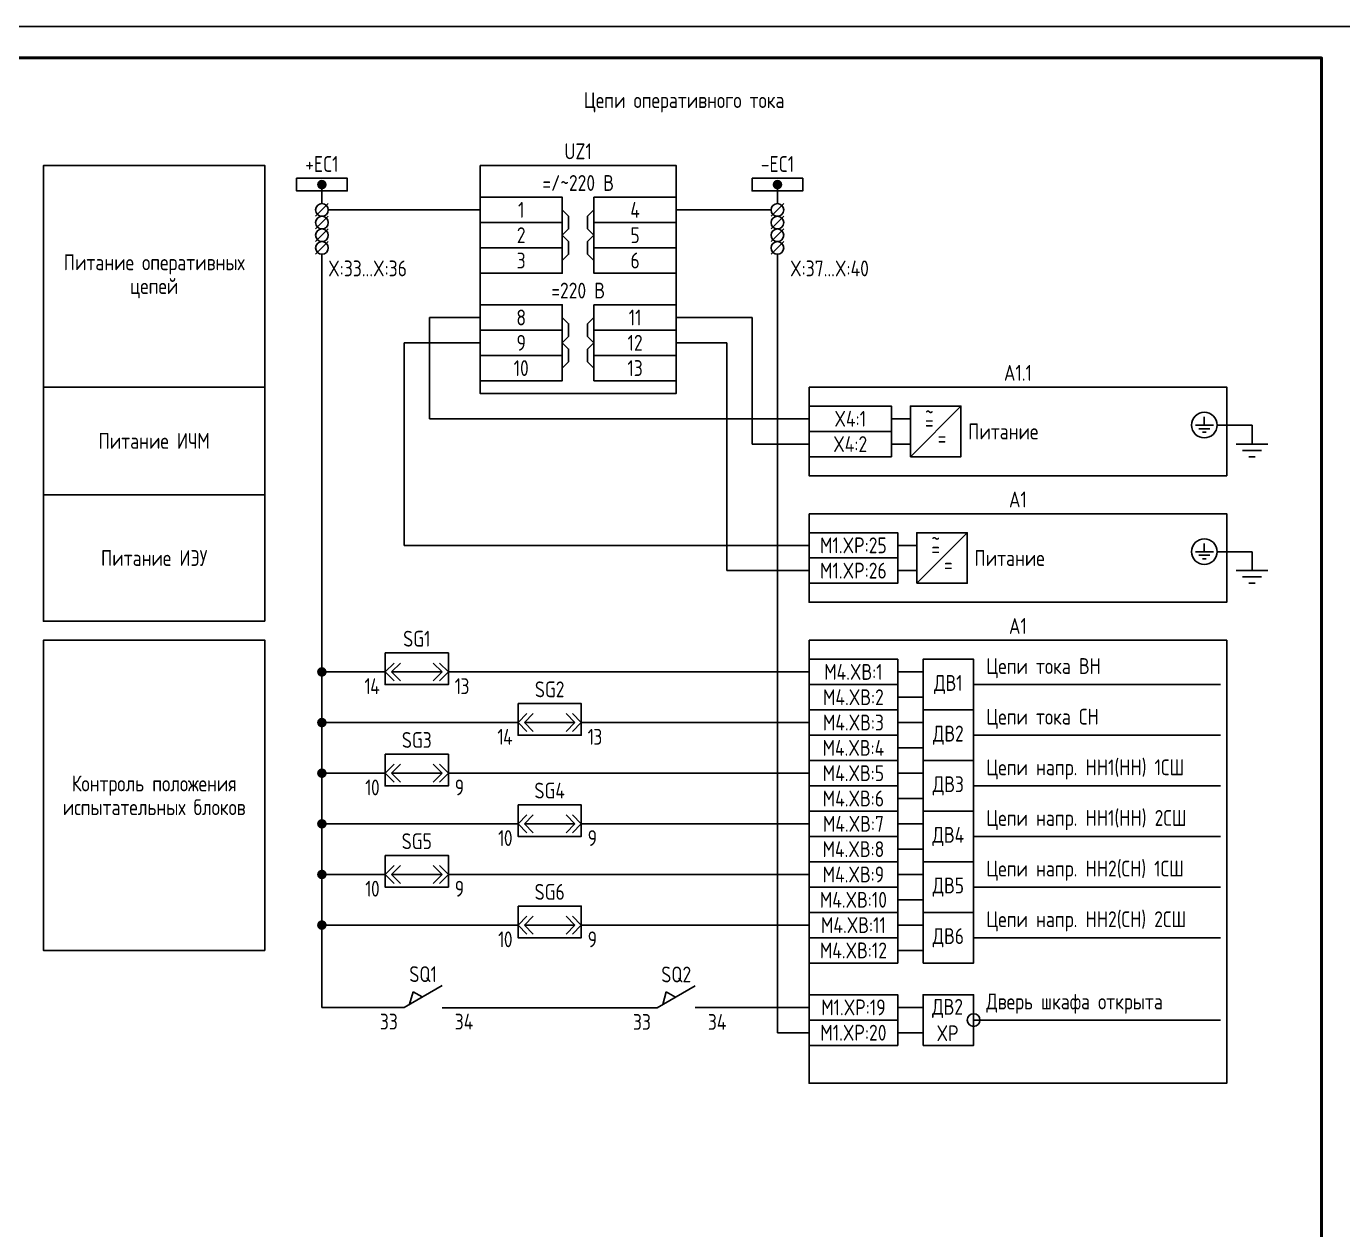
# Model space of a CAD drawing. Header units: millimetres. Extents: x -1036 to 3564, y -90 to 586.
# Drawn here: x 210.3 to 418.3, y 106.9 to 297 of the extents above; entities that cross this region are included whole.
import ezdxf

# ---------------------------------------------------------------- set-up
doc = ezdxf.new("R2010")
doc.units = ezdxf.units.MM
doc.styles.add('Gost_type_A', font='GOST_A.TTF')

# ---------------------------------------------------------------- blocks, each defined once
blk = doc.blocks.new('Формат_А3')
blk.add_lwpolyline([(-420, 297), (0, 297), (0, 0), (-420, 0)], close=True)
at = {"lineweight": 50}
blk.add_lwpolyline([(-400, 292), (-5, 292), (-5, 5), (-400, 5)], close=True, dxfattribs=at)
blk = doc.blocks.new('POINT')
at = {"const_width": 0.75}
blk.add_lwpolyline([(-0.375, 0, 1), (0.375, 0, 1)], format="xyb", close=True, dxfattribs=at)
blk = doc.blocks.new('Шинка')
blk.add_lwpolyline([(-4, 1), (4, 1), (4, -1), (-4, -1)], close=True)
blk.add_blockref('POINT', (0, 0))
blk = doc.blocks.new('БИ_разъем')
for p, q in [((0, 0), (1.41, 1.41)), ((0, 0), (1.41, 1.41)), ((0, 0), (1.41, -1.41)), ((0, 0), (1.41, -1.41)), ((1, 0), (2.41, 1.41)), ((1, 0), (2.41, -1.41)), ((1, 0), (9, 0)), ((9, 0), (7.59, 1.41)), ((9, 0), (7.59, -1.41)), ((10, 0), (8.59, 1.41)), ((10, 0), (8.59, 1.41)), ((10, 0), (8.59, -1.41)), ((10, 0), (8.59, -1.41))]:
    blk.add_line(p, q)

msp = doc.modelspace()

# ---------------------------------------------------------------- linework, layer by layer
for p, q in [((257, 272), (257, 269)), ((329, 272), (329, 269)), ((258, 269), (256, 267)), ((330, 269), (328, 267)), ((258, 267), (256, 265)), ((258.01, 268), (282, 268)), ((313, 268), (328, 268)), ((330, 267), (328, 265)), ((258, 265), (256, 263)), ((330, 265), (328, 263)), ((258, 263), (256, 261)), ((330, 263), (328, 261)), ((257, 261), (257, 142)), ((329, 261), (329, 138)), ((282, 251), (274, 251)), ((274, 251), (274, 235)), ((313, 251), (325, 251)), ((325, 231), (325, 251)), ((270, 247), (270, 215)), ((282, 247), (270, 247)), ((313, 247), (321, 247)), ((321, 211), (321, 247)), ((350, 229), (350, 237)), ((350, 229), (358, 237)), ((334, 235), (274, 235)), ((398.48, 234), (404, 234)), ((334, 231), (325, 231)), ((351, 209), (351, 217)), ((351, 209), (359, 217)), ((334, 215), (270, 215)), ((398.48, 214), (404, 214)), ((334, 211), (321, 211)), ((267, 195), (257, 195)), ((277, 195), (334, 195)), ((348, 195), (352, 195)), ((360, 193), (399, 193)), ((348, 191), (352, 191)), ((288, 187), (257, 187)), ((298, 187), (334, 187)), ((348, 187), (352, 187)), ((360, 185), (399, 185)), ((348, 183), (352, 183)), ((267, 179), (257, 179)), ((277, 179), (334, 179)), ((348, 179), (352, 179)), ((360, 177), (399, 177)), ((348, 175), (352, 175)), ((288, 171), (257, 171)), ((298, 171), (334, 171)), ((348, 171), (352, 171)), ((360, 169), (399, 169)), ((348, 167), (352, 167)), ((267, 163), (257, 163)), ((277, 163), (334, 163)), ((348, 163), (352, 163)), ((360, 161), (399, 161)), ((348, 159), (352, 159)), ((288, 155), (257, 155)), ((298, 155), (334, 155)), ((348, 155), (352, 155)), ((360, 153), (399, 153)), ((348, 151), (352, 151)), ((270, 142), (276, 145.46)), ((270.86, 142.5), (271.43, 144.48)), ((271.43, 144.48), (272.87, 143.65)), ((310, 141.95), (316, 145.42)), ((310.86, 142.45), (311.43, 144.44)), ((311.43, 144.44), (312.87, 143.61)), ((270, 142), (257, 142)), ((310, 141.95), (276, 141.95)), ((316, 142), (334, 142)), ((348, 142), (352, 142)), ((360, 140), (399, 140)), ((329, 138), (334, 138)), ((348, 138), (352, 138))]:
    msp.add_line(p, q)
at = {"ltscale": 4.32}
for p, q in [((396.46, 235.28), (396.46, 234)), ((397.89, 234), (395.04, 234)), ((397.32, 233.43), (395.61, 233.43)), ((404, 234), (404, 231)), ((396.75, 232.86), (396.18, 232.86)), ((406.5, 231), (401.5, 231)), ((405.5, 230), (402.5, 230)), ((404.5, 229), (403.5, 229)), ((396.46, 215.28), (396.46, 214)), ((397.89, 214), (395.04, 214)), ((397.32, 213.43), (395.61, 213.43)), ((396.75, 212.86), (396.18, 212.86)), ((404, 214), (404, 211)), ((406.5, 211), (401.5, 211)), ((405.5, 210), (402.5, 210)), ((404.5, 209), (403.5, 209))]:
    msp.add_line(p, q, dxfattribs=at)
at = {"ltscale": 4}
for p, q in [((347, 235), (350, 235)), ((347, 231), (350, 231)), ((348, 215), (351, 215)), ((348, 211), (351, 211))]:
    msp.add_line(p, q, dxfattribs=at)
for points in [[(248, 240), (213, 240), (213, 275), (248, 275)], [(282, 275), (313, 275), (313, 239), (282, 239)], [(282, 270), (295, 270), (295, 266), (282, 266)], [(300, 270), (313, 270), (313, 266), (300, 266)], [(282, 266), (295, 266), (295, 262), (282, 262)], [(300, 266), (313, 266), (313, 262), (300, 262)], [(282, 262), (295, 262), (295, 258), (282, 258)], [(300, 262), (313, 262), (313, 258), (300, 258)], [(282, 253), (295, 253), (295, 249), (282, 249)], [(300, 253), (313, 253), (313, 249), (300, 249)], [(282, 249), (295, 249), (295, 245), (282, 245)], [(300, 249), (313, 249), (313, 245), (300, 245)], [(282, 245), (295, 245), (295, 241), (282, 241)], [(300, 245), (313, 245), (313, 241), (300, 241)], [(248, 223), (213, 223), (213, 240), (248, 240)], [(334, 240), (400, 240), (400, 226), (334, 226)], [(334, 237), (347, 237), (347, 233), (334, 233)], [(334, 233), (347, 233), (347, 229), (334, 229)], [(248, 203), (213, 203), (213, 223), (248, 223)], [(334, 220), (400, 220), (400, 206), (334, 206)], [(334, 217), (348, 217), (348, 213), (334, 213)], [(334, 213), (348, 213), (348, 209), (334, 209)], [(248, 151), (213, 151), (213, 200), (248, 200)], [(334, 200), (400, 200), (400, 130), (334, 130)], [(267, 198), (277, 198), (277, 193), (267, 193)], [(334, 197), (348, 197), (348, 193), (334, 193)], [(334, 193), (348, 193), (348, 189), (334, 189)], [(288, 190), (298, 190), (298, 185), (288, 185)], [(334, 189), (348, 189), (348, 185), (334, 185)], [(334, 185), (348, 185), (348, 181), (334, 181)], [(267, 182), (277, 182), (277, 177), (267, 177)], [(334, 181), (348, 181), (348, 177), (334, 177)], [(334, 177), (348, 177), (348, 173), (334, 173)], [(288, 174), (298, 174), (298, 169), (288, 169)], [(334, 173), (348, 173), (348, 169), (334, 169)], [(334, 169), (348, 169), (348, 165), (334, 165)], [(267, 166), (277, 166), (277, 161), (267, 161)], [(334, 165), (348, 165), (348, 161), (334, 161)], [(334, 161), (348, 161), (348, 157), (334, 157)], [(288, 158), (298, 158), (298, 153), (288, 153)], [(334, 157), (348, 157), (348, 153), (334, 153)], [(334, 153), (348, 153), (348, 149), (334, 149)], [(334, 144), (348, 144), (348, 140), (334, 140)], [(334, 144), (348, 144), (348, 140), (334, 140)], [(334, 140), (348, 140), (348, 136), (334, 136)]]:
    msp.add_lwpolyline(points, close=True)
for points in [[(295, 268), (296, 267), (296, 265), (295, 264)], [(300, 268), (299, 267), (299, 265), (300, 264)], [(295, 264), (296, 263), (296, 261), (295, 260)], [(300, 264), (299, 263), (299, 261), (300, 260)], [(295, 251), (296, 250), (296, 248), (295, 247)], [(300, 251), (299, 250), (299, 248), (300, 247)], [(295, 247), (296, 246), (296, 244), (295, 243)], [(300, 247), (299, 246), (299, 244), (300, 243)]]:
    msp.add_lwpolyline(points)
for points in [[(350, 229), (358, 229), (358, 237), (350, 237)], [(351, 209), (359, 209), (359, 217), (351, 217)], [(352, 189), (360, 189), (360, 197), (352, 197)], [(352, 181), (360, 181), (360, 189), (352, 189)], [(352, 173), (360, 173), (360, 181), (352, 181)], [(352, 165), (360, 165), (360, 173), (352, 173)], [(352, 157), (360, 157), (360, 165), (352, 165)], [(352, 149), (360, 149), (360, 157), (352, 157)], [(352, 136), (360, 136), (360, 144), (352, 144)]]:
    msp.add_lwpolyline(points, close=True, dxfattribs=at)
for centre, radius in [((257, 268), 1), ((329, 268), 1), ((257, 266), 1), ((329, 266), 1), ((257, 264), 1), ((329, 264), 1), ((257, 262), 1), ((329, 262), 1), ((396.46, 234), 2.02), ((396.46, 214), 2.02), ((360, 140), 1)]:
    msp.add_circle(centre, radius)

# ---------------------------------------------------------------- block references
at = {"color": 1}
msp.add_blockref('Формат_А3', (420, 0), dxfattribs=at)
for name, p in [('Шинка', (257, 272)), ('Шинка', (329, 272)), ('POINT', (257, 195)), ('БИ_разъем', (267, 195)), ('POINT', (257, 187)), ('БИ_разъем', (288, 187)), ('POINT', (257, 179)), ('БИ_разъем', (267, 179)), ('POINT', (257, 171)), ('БИ_разъем', (288, 171)), ('БИ_разъем', (267, 163)), ('POINT', (257, 163)), ('БИ_разъем', (288, 155)), ('POINT', (257, 155))]:
    msp.add_blockref(name, p)

# ---------------------------------------------------------------- texts
at = {"char_height": 2.5, "line_spacing_factor": 0.9, "style": 'Gost_type_A'}
for s, insert, width, attachment_point in [('Цепи оперативного тока', (314.25, 285), 197.5, 5), ('UZ1', (297.5, 276), 31, 8), ('=/~220 В', (297.5, 271), 31, 8), ('Питание оперативных цепей', (230.5, 257.5), 35, 5), ('X:33...X:36', (258, 260), 16, 1), ('X:37...X:40', (331, 260), 16, 1), ('=220 В', (297.5, 254), 31, 8), ('A1.1', (367, 241), 66, 8), ('Питание ИЧМ', (230.5, 231.5), 35, 5), ('A1', (367, 221), 66, 8), ('Питание ИЭУ', (230.5, 213), 35, 5), ('A1', (367, 201), 66, 8), ('SG1', (272, 199), 10, 8), ('{\\T0.9;14}', (266, 194), 5, 3), ('{\\T0.9;13}', (278, 194), 5, 1), ('SG2', (293, 191), 10, 8), ('SG3', (272, 183), 10, 8), ('{\\T0.9;14}', (287, 186), 5, 3), ('{\\T0.9;13}', (299, 186), 5, 1), ('Контроль положения\\Pиспытательных блоков', (230.5, 175.5), 35, 5), ('{\\T0.9;10}', (266, 178), 5, 3), ('{\\T0.9;9}', (278, 178), 5, 1), ('SG4', (293, 175), 10, 8), ('SG5', (272, 167), 10, 8), ('{\\T0.9;10}', (287, 170), 5, 3), ('{\\T0.9;9}', (299, 170), 5, 1), ('{\\T0.9;10}', (266, 162), 5, 3), ('{\\T0.9;9}', (278, 162), 5, 1), ('SG6', (293, 159), 10, 8), ('{\\T0.9;10}', (287, 154), 5, 3), ('{\\T0.9;9}', (299, 154), 5, 1)]:
    msp.add_mtext(s, dxfattribs=dict(at, insert=insert, width=width, attachment_point=attachment_point))
at = {"char_height": 2.5, "style": 'Gost_type_A'}
for s, insert, width, attachment_point in [('+EC1', (257, 274), 10, 8), ('-EC1', (329, 274), 10, 8), ('1', (288.5, 268), 13, 5), ('4', (306.5, 268), 13, 5), ('2', (288.5, 264), 13, 5), ('5', (306.5, 264), 13, 5), ('3', (288.5, 260), 13, 5), ('6', (306.5, 260), 13, 5), ('8', (288.5, 251), 13, 5), ('11', (306.5, 251), 13, 5), ('9', (288.5, 247), 13, 5), ('12', (306.5, 247), 13, 5), ('10', (288.5, 243), 13, 5), ('13', (306.5, 243), 13, 5), ('X4:1', (340.5, 235), 13, 5), ('~', (353, 236.03), 2.7, 5), ('=', (353, 234.53), 6, 5), ('Питание', (364.67, 232.99), 11.3452, 5), ('X4:2', (340.5, 231), 13, 5), ('=', (355, 232), 6, 5), ('M1.XP:25', (341, 215), 13.9956, 5), ('~', (354, 216.03), 2.7, 5), ('=', (354, 214.53), 6, 5), ('M1.XP:26', (341, 211), 13.9956, 5), ('=', (356, 212), 6, 5), ('Питание', (365.67, 212.99), 11.3452, 5), ('M4.XВ:1', (341, 195), 14, 5), ('Цепи тока ВН', (362, 194), 27.8465, 7), ('ДВ1', (356, 193), 7.9998, 5), ('M4.XВ:2', (341, 191), 14, 5), ('M4.XВ:3', (341, 187), 14, 5), ('Цепи тока СН', (362, 186), 27.8465, 7), ('ДВ2', (356, 185), 7.9998, 5), ('M4.XВ:4', (341, 183), 14, 5), ('Цепи напр. НН1(НН) 1СШ', (362, 178), 31.722, 7), ('M4.XВ:5', (341, 179), 14, 5), ('ДВ3', (356, 177), 7.9998, 5), ('M4.XВ:6', (341, 175), 14, 5), ('Цепи напр. НН1(НН) 2СШ', (362, 170), 35.3442, 7), ('M4.XВ:7', (341, 171), 14, 5), ('ДВ4', (356, 169), 7.9998, 5), ('M4.XВ:8', (341, 167), 14, 5), ('Цепи напр. НН2(СН) 1СШ', (362, 162), 33.6483, 7), ('M4.XВ:9', (341, 163), 14, 5), ('ДВ5', (356, 161), 7.9998, 5), ('M4.XВ:10', (341, 159), 14, 5), ('M4.XВ:11', (341, 155), 14, 5), ('Цепи напр. НН2(СН) 2СШ', (362, 154), 33.6483, 7), ('ДВ6', (356, 153), 7.9998, 5), ('M4.XВ:12', (341, 151), 14, 5), ('SQ1', (273, 146), 10, 8), ('SQ2', (313, 145.95), 10, 8), ('Дверь шкафа открыта', (362, 141), 35.9749, 7), ('M1.XP:19', (341, 142), 14, 5), ('ДВ2 XP', (355.88, 140), 7.7588, 5), ('33', (269, 141), 6, 3), ('34', (278, 141), 6, 1), ('33', (309, 140.95), 6, 3), ('34', (318, 140.95), 6, 1), ('M1.XP:20', (341, 138), 14, 5)]:
    msp.add_mtext(s, dxfattribs=dict(at, insert=insert, width=width, attachment_point=attachment_point))

doc.saveas('drawing.dxf')
